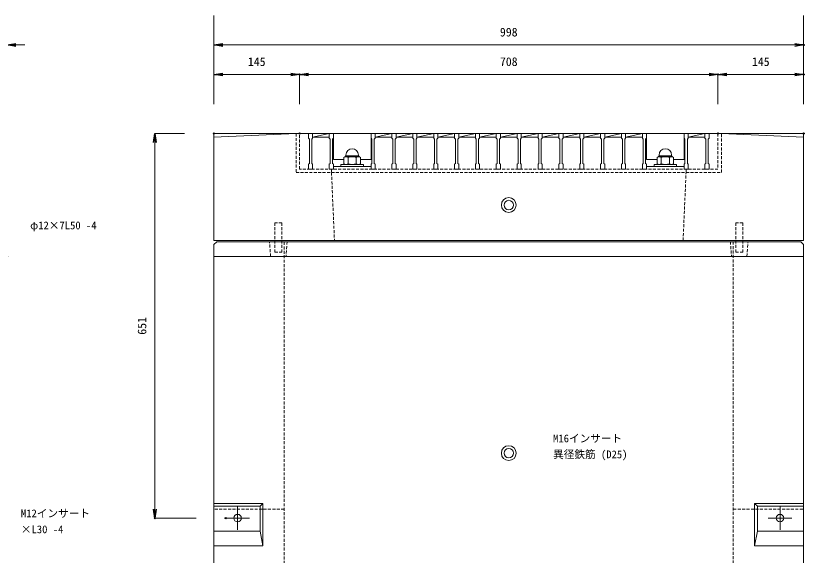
# Model space of a CAD drawing. Units: millimetres, scale not verified. Extents: x -1945 to 1945, y -1148 to 1692.
# Drawn here: x -481 to 853, y -476 to 437 of the extents above; entities that cross this region are included whole.
import ezdxf
from ezdxf.enums import TextEntityAlignment as Align

# ---------------------------------------------------------------- set-up
doc = ezdxf.new("R2010")
doc.units = ezdxf.units.MM
doc.header["$LTSCALE"] = 10
doc.header["$PDMODE"] = 32
doc.header["$PDSIZE"] = 2
doc.linetypes.add('USER1', pattern=[0.75, 0.5, -0.25])
doc.layers.add('0-0_0', color=7, linetype='Continuous')
doc.layers.add('0-2_DEFPOINTS', color=7, linetype='Continuous')
for name, color, linetype, lineweight in [('0-3_KIJUN', 7, 'USER1', 18), ('0-5_SUNPO', 3, 'Continuous', 18), ('0-6_10-GR', 5, 'Continuous', 18)]:
    doc.layers.add(name, color=color, linetype=linetype, lineweight=lineweight)
doc.styles.add('ＭＳ ゴシック', font='')
doc.styles.get('ＭＳ ゴシック').set_extended_font_data('MS Gothic')

# ---------------------------------------------------------------- blocks, each defined once
blk = doc.blocks.new('_OPEN')
at = {"layer": '0-0_0'}
blk.add_line((0, 0), (-1, 0), dxfattribs=at)
blk.add_lwpolyline([(-1, 0.1667), (0, 0), (-1, -0.1667)], dxfattribs=at)
blk = doc.blocks.new('D3')
at = {"layer": '0-2_DEFPOINTS'}
for p in [(1449.48, 1807.39), (1424.48, 1656.39), (1449.48, 1449.39)]:
    blk.add_point(p, dxfattribs=at)
at = {"layer": '0-5_SUNPO'}
for p, q in [((1409.48, 1807.39), (1394.48, 1807.39)), ((1424.48, 1706.39), (1424.48, 1807.39)), ((1424.48, 1807.39), (1449.48, 1807.39)), ((1449.48, 1499.39), (1449.48, 1807.39)), ((1464.48, 1807.39), (1479.48, 1807.39))]:
    blk.add_line(p, q, dxfattribs=at)
at = {"layer": '0-5_SUNPO', "xscale": 15, "yscale": 15}
blk.add_blockref('_OPEN', (1424.48, 1807.39), dxfattribs=at)
at = {"layer": '0-5_SUNPO', "xscale": 15, "yscale": 15, "rotation": 180}
blk.add_blockref('_OPEN', (1449.48, 1807.39), dxfattribs=at)
at = {"layer": '0-5_SUNPO', "color": 7, "style": 'ＭＳ ゴシック'}
blk.add_text('25', height=14.66, dxfattribs=at).set_placement((1426.98, 1817.39), align=Align.BOTTOM_LEFT)
blk = doc.blocks.new('D19')
at = {"layer": '0-2_DEFPOINTS'}
for p in [(1944.48, 1757.39), (1799.48, 1657.39), (1944.48, 1657.39)]:
    blk.add_point(p, dxfattribs=at)
at = {"layer": '0-5_SUNPO'}
for p, q in [((1799.48, 1707.39), (1799.48, 1757.39)), ((1814.48, 1757.39), (1929.48, 1757.39)), ((1944.48, 1707.39), (1944.48, 1757.39))]:
    blk.add_line(p, q, dxfattribs=at)
at = {"layer": '0-5_SUNPO', "xscale": 15, "yscale": 15, "rotation": 180}
blk.add_blockref('_OPEN', (1799.48, 1757.39), dxfattribs=at)
at = {"layer": '0-5_SUNPO', "xscale": 15, "yscale": 15}
blk.add_blockref('_OPEN', (1944.48, 1757.39), dxfattribs=at)
at = {"layer": '0-5_SUNPO', "color": 7, "style": 'ＭＳ ゴシック'}
blk.add_text('145', height=14.66, dxfattribs=at).set_placement((1856.98, 1767.39), align=Align.BOTTOM_LEFT)
blk = doc.blocks.new('D20')
at = {"layer": '0-2_DEFPOINTS'}
for p in [(2652.48, 1757.39), (1944.48, 1657.39), (2652.48, 1657.39)]:
    blk.add_point(p, dxfattribs=at)
at = {"layer": '0-5_SUNPO'}
for p, q in [((1944.48, 1707.39), (1944.48, 1757.39)), ((1959.48, 1757.39), (2637.48, 1757.39)), ((2652.48, 1707.39), (2652.48, 1757.39))]:
    blk.add_line(p, q, dxfattribs=at)
at = {"layer": '0-5_SUNPO', "xscale": 15, "yscale": 15, "rotation": 180}
blk.add_blockref('_OPEN', (1944.48, 1757.39), dxfattribs=at)
at = {"layer": '0-5_SUNPO', "xscale": 15, "yscale": 15}
blk.add_blockref('_OPEN', (2652.48, 1757.39), dxfattribs=at)
at = {"layer": '0-5_SUNPO', "color": 7, "style": 'ＭＳ ゴシック'}
blk.add_text('708', height=14.66, dxfattribs=at).set_placement((2283.48, 1767.39), align=Align.BOTTOM_LEFT)
blk = doc.blocks.new('D21')
at = {"layer": '0-2_DEFPOINTS'}
for p in [(2797.48, 1757.39), (2652.48, 1657.39), (2797.48, 1657.39)]:
    blk.add_point(p, dxfattribs=at)
at = {"layer": '0-5_SUNPO'}
for p, q in [((2652.48, 1707.39), (2652.48, 1757.39)), ((2667.48, 1757.39), (2782.48, 1757.39)), ((2797.48, 1707.39), (2797.48, 1757.39))]:
    blk.add_line(p, q, dxfattribs=at)
at = {"layer": '0-5_SUNPO', "xscale": 15, "yscale": 15, "rotation": 180}
blk.add_blockref('_OPEN', (2652.48, 1757.39), dxfattribs=at)
at = {"layer": '0-5_SUNPO', "xscale": 15, "yscale": 15}
blk.add_blockref('_OPEN', (2797.48, 1757.39), dxfattribs=at)
at = {"layer": '0-5_SUNPO', "color": 7, "style": 'ＭＳ ゴシック'}
blk.add_text('145', height=14.66, dxfattribs=at).set_placement((2709.98, 1767.39), align=Align.BOTTOM_LEFT)
blk = doc.blocks.new('D22')
at = {"layer": '0-2_DEFPOINTS'}
for p in [(2797.48, 1807.39), (1799.48, 1657.39), (2797.48, 1657.39)]:
    blk.add_point(p, dxfattribs=at)
at = {"layer": '0-5_SUNPO'}
for p, q in [((1799.48, 1707.39), (1799.48, 1807.39)), ((1814.48, 1807.39), (2782.48, 1807.39)), ((2797.48, 1707.39), (2797.48, 1807.39))]:
    blk.add_line(p, q, dxfattribs=at)
at = {"layer": '0-5_SUNPO', "xscale": 15, "yscale": 15, "rotation": 180}
blk.add_blockref('_OPEN', (1799.48, 1807.39), dxfattribs=at)
at = {"layer": '0-5_SUNPO', "xscale": 15, "yscale": 15}
blk.add_blockref('_OPEN', (2797.48, 1807.39), dxfattribs=at)
at = {"layer": '0-5_SUNPO', "color": 7, "style": 'ＭＳ ゴシック'}
blk.add_text('998', height=14.66, dxfattribs=at).set_placement((2283.48, 1817.39), align=Align.BOTTOM_LEFT)
blk = doc.blocks.new('D23')
at = {"layer": '0-2_DEFPOINTS'}
for p in [(1799.48, 1657.39), (1699.48, 1006.39), (1819.48, 1006.39)]:
    blk.add_point(p, dxfattribs=at)
at = {"layer": '0-5_SUNPO'}
for p, q in [((1749.48, 1657.39), (1699.48, 1657.39)), ((1699.48, 1642.39), (1699.48, 1021.39)), ((1769.48, 1006.39), (1699.48, 1006.39))]:
    blk.add_line(p, q, dxfattribs=at)
at = {"layer": '0-5_SUNPO', "xscale": 15, "yscale": 15}
for p, rotation in [((1699.48, 1657.39), 90), ((1699.48, 1006.39), 270)]:
    blk.add_blockref('_OPEN', p, dxfattribs=dict(at, rotation=rotation))
at = {"layer": '0-5_SUNPO', "color": 7, "style": 'ＭＳ ゴシック'}
blk.add_text('651', height=14.66, rotation=90, dxfattribs=at).set_placement((1689.48, 1316.89), align=Align.BOTTOM_LEFT)
blk = doc.blocks.new('D29')
at = {"layer": '0-2_DEFPOINTS'}
for p in [(1799.48, 1907.39), (2797.48, 1907.39), (2797.48, 1807.39)]:
    blk.add_point(p, dxfattribs=at)
at = {"layer": '0-5_SUNPO'}
for p, q in [((1799.48, 1857.39), (1799.48, 1807.39)), ((2797.48, 1857.39), (2797.48, 1807.39)), ((1814.48, 1807.39), (2782.48, 1807.39))]:
    blk.add_line(p, q, dxfattribs=at)
at = {"layer": '0-5_SUNPO', "xscale": 15, "yscale": 15, "rotation": 180}
blk.add_blockref('_OPEN', (1799.48, 1807.39), dxfattribs=at)
at = {"layer": '0-5_SUNPO', "xscale": 15, "yscale": 15}
blk.add_blockref('_OPEN', (2797.48, 1807.39), dxfattribs=at)
at = {"layer": '0-5_SUNPO', "color": 7, "style": 'ＭＳ ゴシック'}
blk.add_text('998', height=14.66, dxfattribs=at).set_placement((2283.48, 1817.39), align=Align.BOTTOM_LEFT)
blk = doc.blocks.new('M16_insert')
at = {"layer": '0-3_KIJUN', "color": 3, "linetype": 'Continuous'}
for radius in [12.5, 8]:
    blk.add_circle((0, 0), radius, dxfattribs=at)
blk = doc.blocks.new('A$C73511759')
at = {"layer": '0-6_10-GR'}
for p, q in [((0, 60), (0, 52)), ((7, 60), (0, 60)), ((0, 60), (678, 60)), ((7, 52), (7, 60)), ((7, 54), (35.32, 60)), ((7, 54), (35.32, 54)), ((42.32, 60), (35.32, 60)), ((35.32, 60), (35.32, 52)), ((42.32, 52), (42.32, 60)), ((105.95, 60), (105.95, 52)), ((112.95, 60), (105.95, 60)), ((112.95, 52), (112.95, 60)), ((112.95, 54), (141.26, 60)), ((112.95, 54), (141.26, 54)), ((141.26, 60), (141.26, 52)), ((148.26, 60), (141.26, 60)), ((148.26, 52), (148.26, 60)), ((148.26, 54), (176.58, 60)), ((148.26, 54), (176.58, 54)), ((176.58, 60), (176.58, 52)), ((183.58, 60), (176.58, 60)), ((183.58, 52), (183.58, 60)), ((183.58, 54), (211.9, 60)), ((183.58, 54), (211.9, 54)), ((211.9, 60), (211.9, 52)), ((218.9, 60), (211.9, 60)), ((218.9, 52), (218.9, 60)), ((218.9, 54), (247.21, 60)), ((218.9, 54), (247.21, 54)), ((247.21, 60), (247.21, 52)), ((254.21, 60), (247.21, 60)), ((254.21, 52), (254.21, 60)), ((254.21, 54), (282.53, 60)), ((254.21, 54), (282.53, 54)), ((282.53, 60), (282.53, 52)), ((289.53, 60), (282.53, 60)), ((289.53, 52), (289.53, 60)), ((289.53, 54), (317.84, 60)), ((289.53, 54), (317.84, 54)), ((317.84, 60), (317.84, 52)), ((324.84, 60), (317.84, 60)), ((324.84, 52), (324.84, 60)), ((324.84, 54), (353.16, 60)), ((324.84, 54), (353.16, 54)), ((353.16, 60), (353.16, 52)), ((360.16, 60), (353.16, 60)), ((360.16, 52), (360.16, 60)), ((360.16, 54), (388.48, 60)), ((360.16, 54), (388.48, 54)), ((388.48, 60), (388.48, 52)), ((395.48, 60), (388.48, 60)), ((395.48, 52), (395.48, 60)), ((395.48, 54), (423.79, 60)), ((395.48, 54), (423.79, 54)), ((423.79, 60), (423.79, 52)), ((430.79, 60), (423.79, 60)), ((430.79, 52), (430.79, 60)), ((430.79, 54), (459.11, 60)), ((430.79, 54), (459.11, 54)), ((459.11, 60), (459.11, 52)), ((466.11, 60), (459.11, 60)), ((466.11, 52), (466.11, 60)), ((466.11, 54), (494.42, 60)), ((466.11, 54), (494.42, 54)), ((494.42, 60), (494.42, 52)), ((501.42, 60), (494.42, 60)), ((501.42, 52), (501.42, 60)), ((501.42, 54), (529.74, 60)), ((501.42, 54), (529.74, 54)), ((529.74, 60), (529.74, 52)), ((536.74, 60), (529.74, 60)), ((536.74, 52), (536.74, 60)), ((536.74, 54), (565.06, 60)), ((536.74, 54), (565.06, 54)), ((565.06, 60), (565.06, 52)), ((572.06, 60), (565.06, 60)), ((572.06, 52), (572.06, 60)), ((572.06, 60), (572.06, 16)), ((635.69, 60), (635.69, 52)), ((642.69, 60), (635.69, 60)), ((635.69, 60), (635.69, 16)), ((642.69, 52), (642.69, 60)), ((642.69, 54), (671, 60)), ((642.69, 54), (671, 54)), ((671, 60), (671, 52)), ((678, 60), (671, 60)), ((678, 52), (678, 60)), ((0, 52), (1.5, 50.5)), ((1.5, 50.5), (1.5, 9.5)), ((7, 52), (5.5, 50.5)), ((5.5, 9.5), (5.5, 50.5)), ((35.32, 52), (36.82, 50.5)), ((36.82, 50.5), (36.82, 9.5)), ((42.32, 52), (40.82, 50.5)), ((40.82, 9.5), (40.82, 50.5)), ((42.32, 52), (42.32, 16)), ((105.95, 52), (107.45, 50.5)), ((105.95, 52), (105.95, 16)), ((107.45, 50.5), (107.45, 9.5)), ((112.95, 52), (111.45, 50.5)), ((111.45, 9.5), (111.45, 50.5)), ((141.26, 52), (142.76, 50.5)), ((142.76, 50.5), (142.76, 9.5)), ((148.26, 52), (146.76, 50.5)), ((146.76, 9.5), (146.76, 50.5)), ((176.58, 52), (178.08, 50.5)), ((178.08, 50.5), (178.08, 9.5)), ((183.58, 52), (182.08, 50.5)), ((182.08, 9.5), (182.08, 50.5)), ((211.9, 52), (213.4, 50.5)), ((213.4, 50.5), (213.4, 9.5)), ((218.9, 52), (217.4, 50.5)), ((217.4, 9.5), (217.4, 50.5)), ((247.21, 52), (248.71, 50.5)), ((248.71, 50.5), (248.71, 9.5)), ((254.21, 52), (252.71, 50.5)), ((252.71, 9.5), (252.71, 50.5)), ((282.53, 52), (284.03, 50.5)), ((284.03, 50.5), (284.03, 9.5)), ((289.53, 52), (288.03, 50.5)), ((288.03, 9.5), (288.03, 50.5)), ((317.84, 52), (319.34, 50.5)), ((319.34, 50.5), (319.34, 9.5)), ((324.84, 52), (323.34, 50.5)), ((323.34, 9.5), (323.34, 50.5)), ((353.16, 52), (354.66, 50.5)), ((354.66, 50.5), (354.66, 9.5)), ((360.16, 52), (358.66, 50.5)), ((358.66, 9.5), (358.66, 50.5)), ((388.48, 52), (389.98, 50.5)), ((389.98, 50.5), (389.98, 9.5)), ((395.48, 52), (393.98, 50.5)), ((393.98, 9.5), (393.98, 50.5)), ((423.79, 52), (425.29, 50.5)), ((425.29, 50.5), (425.29, 9.5)), ((430.79, 52), (429.29, 50.5)), ((429.29, 9.5), (429.29, 50.5)), ((459.11, 52), (460.61, 50.5)), ((460.61, 50.5), (460.61, 9.5)), ((466.11, 52), (464.61, 50.5)), ((464.61, 9.5), (464.61, 50.5)), ((494.42, 52), (495.92, 50.5)), ((495.92, 50.5), (495.92, 9.5)), ((501.42, 52), (499.92, 50.5)), ((499.92, 9.5), (499.92, 50.5)), ((529.74, 52), (531.24, 50.5)), ((531.24, 50.5), (531.24, 9.5)), ((536.74, 52), (535.24, 50.5)), ((535.24, 9.5), (535.24, 50.5)), ((565.06, 52), (566.56, 50.5)), ((566.56, 50.5), (566.56, 9.5)), ((572.06, 52), (570.56, 50.5)), ((570.56, 9.5), (570.56, 50.5)), ((635.69, 52), (637.19, 50.5)), ((637.19, 50.5), (637.19, 9.5)), ((642.69, 52), (641.19, 50.5)), ((641.19, 9.5), (641.19, 50.5)), ((671, 52), (672.5, 50.5)), ((672.5, 50.5), (672.5, 9.5)), ((678, 52), (676.5, 50.5)), ((676.5, 9.5), (676.5, 50.5)), ((42.32, 16), (60.15, 16)), ((60.15, 8.78), (60.15, 19.62)), ((63.5, 23.7), (63.5, 22.2)), ((84.5, 22.2), (63.5, 22.2)), ((84.39, 20.7), (63.61, 20.7)), ((67.07, 8.78), (67.07, 19.62)), ((80.93, 8.78), (80.93, 19.62)), ((84.5, 23.7), (84.5, 22.2)), ((87.86, 8.78), (87.86, 19.62)), ((87.86, 16), (105.95, 16)), ((572.06, 16), (590.15, 16)), ((590.15, 8.78), (590.15, 19.62)), ((593.5, 23.7), (593.5, 22.2)), ((614.5, 22.2), (593.5, 22.2)), ((614.39, 20.7), (593.61, 20.7)), ((597.07, 8.78), (597.07, 19.62)), ((610.93, 8.78), (610.93, 19.62)), ((614.5, 23.7), (614.5, 22.2)), ((617.86, 8.78), (617.86, 19.62)), ((617.86, 16), (635.69, 16)), ((1.5, 9.5), (0, 8)), ((0, 8), (0, 0)), ((5.5, 9.5), (7, 8)), ((36.82, 9.5), (35.32, 8)), ((35.32, 8), (35.32, 0)), ((35.32, 0), (42.32, 0)), ((40.82, 9.5), (42.32, 8)), ((42.32, 0), (42.32, 8)), ((105.95, 4.5), (42.32, 4.5)), ((63.61, 7.7), (84.39, 7.7)), ((107.45, 9.5), (105.95, 8)), ((105.95, 8), (105.95, 0)), ((111.45, 9.5), (112.95, 8)), ((142.76, 9.5), (141.26, 8)), ((141.26, 8), (141.26, 0)), ((146.76, 9.5), (148.26, 8)), ((178.08, 9.5), (176.58, 8)), ((176.58, 8), (176.58, 0)), ((182.08, 9.5), (183.58, 8)), ((213.4, 9.5), (211.9, 8)), ((211.9, 8), (211.9, 0)), ((217.4, 9.5), (218.9, 8)), ((248.71, 9.5), (247.21, 8)), ((247.21, 8), (247.21, 0)), ((252.71, 9.5), (254.21, 8)), ((284.03, 9.5), (282.53, 8)), ((282.53, 8), (282.53, 0)), ((288.03, 9.5), (289.53, 8)), ((319.34, 9.5), (317.84, 8)), ((317.84, 8), (317.84, 0)), ((323.34, 9.5), (324.84, 8)), ((354.66, 9.5), (353.16, 8)), ((353.16, 8), (353.16, 0)), ((358.66, 9.5), (360.16, 8)), ((389.98, 9.5), (388.48, 8)), ((388.48, 8), (388.48, 0)), ((393.98, 9.5), (395.48, 8)), ((425.29, 9.5), (423.79, 8)), ((423.79, 8), (423.79, 0)), ((429.29, 9.5), (430.79, 8)), ((460.61, 9.5), (459.11, 8)), ((459.11, 8), (459.11, 0)), ((464.61, 9.5), (466.11, 8)), ((495.92, 9.5), (494.42, 8)), ((494.42, 8), (494.42, 0)), ((499.92, 9.5), (501.42, 8)), ((531.24, 9.5), (529.74, 8)), ((529.74, 8), (529.74, 0)), ((535.24, 9.5), (536.74, 8)), ((566.56, 9.5), (565.06, 8)), ((565.06, 8), (565.06, 0)), ((570.56, 9.5), (572.06, 8)), ((635.69, 4.5), (572.06, 4.5)), ((585, 7.7), (623, 7.7)), ((585, 4.5), (585, 7.7)), ((623, 4.5), (585, 4.5)), ((593.61, 7.7), (614.39, 7.7)), ((623, 7.7), (623, 4.5)), ((637.19, 9.5), (635.69, 8)), ((635.69, 8), (635.69, 0)), ((641.19, 9.5), (642.69, 8)), ((672.5, 9.5), (671, 8)), ((671, 8), (671, 0)), ((676.5, 9.5), (678, 8))]:
    blk.add_line(p, q, dxfattribs=at)
for points in [[(0, 0), (7, 0), (7, 8)], [(105.95, 0), (112.95, 0), (112.95, 8)], [(141.26, 0), (148.26, 0), (148.26, 8)], [(176.58, 0), (183.58, 0), (183.58, 8)], [(211.9, 0), (218.9, 0), (218.9, 8)], [(247.21, 0), (254.21, 0), (254.21, 8)], [(282.53, 0), (289.53, 0), (289.53, 8)], [(317.84, 0), (324.84, 0), (324.84, 8)], [(353.16, 0), (360.16, 0), (360.16, 8)], [(388.48, 0), (395.48, 0), (395.48, 8)], [(423.79, 0), (430.79, 0), (430.79, 8)], [(459.11, 0), (466.11, 0), (466.11, 8)], [(494.42, 0), (501.42, 0), (501.42, 8)], [(529.74, 0), (536.74, 0), (536.74, 8)], [(565.06, 0), (572.06, 0), (572.06, 8)], [(635.69, 0), (642.69, 0), (642.69, 8)], [(671, 0), (678, 0), (678, 8)]]:
    blk.add_lwpolyline(points, dxfattribs=at)
blk.add_lwpolyline([(93, 4.5), (55, 4.5), (55, 7.7), (93, 7.7)], close=True, dxfattribs=at)
for centre, radius, start, end in [((74, 23.7), 10.5, 0, 180), ((604, 23.7), 10.5, 0, 180), ((63.61, 14.61), 6.09, 55.33, 124.67), ((63.5, 20.7), 1.5, 90, 180), ((74, -2.04), 22.74, 72.259, 107.741), ((84.39, 14.61), 6.09, 55.33, 124.67), ((84.5, 20.7), 1.5, 0, 90), ((593.61, 14.61), 6.09, 55.33, 124.67), ((593.5, 20.7), 1.5, 90, 180), ((604, -2.04), 22.74, 72.259, 107.741), ((614.39, 14.61), 6.09, 55.33, 124.67), ((614.5, 20.7), 1.5, 0, 90), ((63.61, 13.79), 6.09, 235.33, 304.67), ((74, 30.44), 22.74, 252.259, 287.741), ((84.39, 13.79), 6.09, 235.33, 304.67), ((593.61, 13.79), 6.09, 235.33, 304.67), ((604, 30.44), 22.74, 252.259, 287.741), ((614.39, 13.79), 6.09, 235.33, 304.67)]:
    blk.add_arc(centre, radius, start, end, dxfattribs=at)

msp = doc.modelspace()

# ---------------------------------------------------------------- linework, layer by layer
at = {"layer": '0-3_KIJUN', "color": 3, "linetype": 'Continuous'}
for p, q in [((-145.52, 231.39), (-6.52, 237.39)), ((852.48, 231.39), (713.48, 237.39))]:
    msp.add_line(p, q, dxfattribs=at)
at = {"layer": '0-3_KIJUN', "linetype": 'Continuous'}
for p, q in [((-145.52, 29.39), (852.48, 29.39)), ((-105.52, -413.61), (-105.52, -393.61)), ((812.48, -413.61), (812.48, -393.61)), ((-105.52, -413.61), (-125.52, -413.61)), ((-105.52, -413.61), (-105.52, -433.61)), ((-105.52, -413.61), (-85.52, -413.61)), ((812.48, -413.61), (792.48, -413.61)), ((812.48, -413.61), (832.48, -413.61)), ((812.48, -413.61), (812.48, -433.61))]:
    msp.add_line(p, q, dxfattribs=at)
at = {"layer": '0-3_KIJUN'}
for p, q in [((-26.52, -398.61), (-145.52, -398.61)), ((733.48, -398.61), (852.48, -398.61))]:
    msp.add_line(p, q, dxfattribs=at)
at = {"layer": '0-3_KIJUN', "linetype": 'Continuous'}
for points in [[(852.48, 56.39), (852.48, 237.39), (-145.52, 237.39), (-145.52, 56.39)], [(852.48, 49.39), (847.48, 54.39), (-140.52, 54.39), (-145.52, 49.39), (-145.52, -633.61), (-125.52, -653.61), (832.48, -653.61), (852.48, -633.61)], [(-62.52, -388.61), (-145.52, -388.61), (-145.52, -393.61), (-67.52, -393.61)], [(-145.52, -393.61), (-67.52, -393.61), (-67.52, -435.61), (-145.52, -435.61)], [(769.48, -388.61), (852.48, -388.61), (852.48, -393.61), (774.48, -393.61)], [(852.48, -393.61), (774.48, -393.61), (774.48, -435.61), (852.48, -435.61)]]:
    msp.add_lwpolyline(points, close=True, dxfattribs=at)
at = {"layer": '0-3_KIJUN'}
for points in [[(-0.52, 237.39), (-6.52, 237.39), (-6.52, 171.39), (713.48, 171.39), (713.48, 237.39), (707.48, 237.39), (707.48, 177.39), (-0.52, 177.39)], [(-30.52, 86.39), (-42.52, 86.39), (-42.52, 36.39), (-30.52, 36.39)], [(749.48, 86.39), (737.48, 86.39), (737.48, 36.39), (749.48, 36.39)], [(-51.52, 54.39), (-21.52, 54.39), (-23.52, 29.39), (-49.52, 29.39)], [(758.48, 54.39), (728.48, 54.39), (730.48, 29.39), (756.48, 29.39)]]:
    msp.add_lwpolyline(points, close=True, dxfattribs=at)
for points in [[(53.48, 177.39), (53.48, 171.39), (58.48, 56.39), (648.48, 56.39), (653.48, 171.39), (653.48, 177.39)], [(733.48, 54.39), (733.48, -543.61), (-26.52, -543.61), (-26.52, 54.39)]]:
    msp.add_lwpolyline(points, dxfattribs=at)
at = {"layer": '0-3_KIJUN', "linetype": 'Continuous'}
for points in [[(-62.52, -388.61), (-62.52, -460.61), (-145.52, -460.61), (-145.52, -435.61), (-67.52, -435.61), (-62.52, -460.61)], [(769.48, -388.61), (769.48, -460.61), (852.48, -460.61), (852.48, -435.61), (774.48, -435.61), (769.48, -460.61)]]:
    msp.add_lwpolyline(points, dxfattribs=at)
for centre in [(-105.52, -413.61), (812.48, -413.61)]:
    msp.add_circle(centre, 6.35, dxfattribs=at)

# ---------------------------------------------------------------- block references
at = {"layer": '0-3_KIJUN'}
for p in [(353.48, 116.39), (353.48, -303.61)]:
    msp.add_blockref('M16_insert', p, dxfattribs=at)
at = {"layer": '0-5_SUNPO'}
for name in ['D29', 'D3', 'D22', 'D19', 'D20', 'D21', 'D23']:
    msp.add_blockref(name, (-1945, -1420), dxfattribs=at)
at = {"layer": '0-6_10-GR'}
msp.add_blockref('A$C73511759', (14.47, 177.39), dxfattribs=at)

# ---------------------------------------------------------------- texts
at = {"layer": '0-5_SUNPO', "color": 7, "style": 'ＭＳ ゴシック'}
for s, p in [('φ12×7L50 -4', (-456.51, 71.39)), ('M16インサート', (428.48, -289.27)), ('異径鉄筋 (D25)', (428.48, -316.27)), ('M12インサート', (-472.14, -416.16)), ('×L30 -4', (-472.14, -443.16))]:
    msp.add_text(s, height=13.2, dxfattribs=at).set_placement(p, align=Align.BOTTOM_LEFT)

doc.saveas('drawing.dxf')
